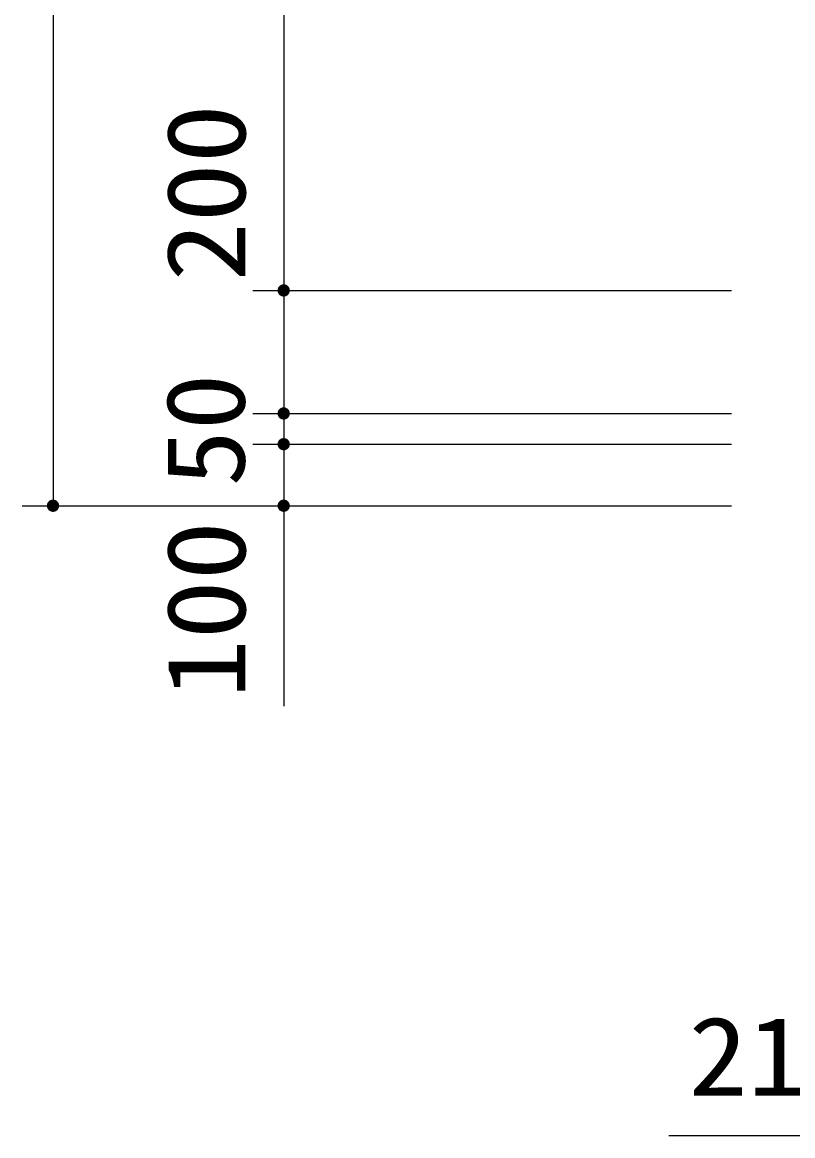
# Model space of a CAD drawing. Units: millimetres, scale not verified. Extents: x -14850 to 14850, y -10500 to 10500.
# Drawn here: x -11573 to -10320, y -6915 to -5105 of the extents above; entities that cross this region are included whole.
import ezdxf
from ezdxf.enums import TextEntityAlignment as Align

# ---------------------------------------------------------------- set-up
doc = ezdxf.new("R2010")
doc.units = ezdxf.units.MM
doc.header["$LTSCALE"] = 50
doc.layers.add('0-5_製作', color=5, linetype='Continuous', lineweight=25)
doc.styles.add('ＭＳ ゴシック', font='')
doc.styles.get('ＭＳ ゴシック').set_extended_font_data('MS Gothic')

msp = doc.modelspace()

# ---------------------------------------------------------------- linework, layer by layer
at = {"layer": '0-5_製作', "color": 2}
for p, q in [((-11522.83, -3260.7), (-11522.83, -5890.7)), ((-11147.83, -3510.7), (-11147.83, -5540.7)), ((-11197.83, -5540.7), (-10419.85, -5540.7)), ((-11147.83, -5540.7), (-11147.83, -5740.7)), ((-11197.83, -5740.7), (-10419.85, -5740.7)), ((-11147.83, -5740.7), (-11147.83, -5790.7)), ((-11197.83, -5790.7), (-10419.85, -5790.7)), ((-11147.83, -5790.7), (-11147.83, -5890.7)), ((-11572.83, -5890.7), (-10419.85, -5890.7)), ((-11147.83, -5890.7), (-11147.83, -6216.32)), ((-10180.93, -6914.93), (-10521.46, -6914.93))]:
    msp.add_line(p, q, dxfattribs=at)
at = {"layer": '0-5_製作'}
for points in [[(-11157.66, -5538.83), (-11147.83, -5540.7), (-11157.82, -5540.08)], [(-11157.35, -5537.61), (-11147.83, -5540.7), (-11157.66, -5538.83)], [(-11156.88, -5536.45), (-11147.83, -5540.7), (-11157.35, -5537.61)], [(-11156.28, -5535.35), (-11147.83, -5540.7), (-11156.88, -5536.45)], [(-11155.54, -5534.33), (-11147.83, -5540.7), (-11156.28, -5535.35)], [(-11154.68, -5533.42), (-11147.83, -5540.7), (-11155.54, -5534.33)], [(-11153.71, -5532.61), (-11147.83, -5540.7), (-11154.68, -5533.42)], [(-11152.65, -5531.94), (-11147.83, -5540.7), (-11153.71, -5532.61)], [(-11151.52, -5531.41), (-11147.83, -5540.7), (-11152.65, -5531.94)], [(-11151.52, -5531.41), (-11147.83, -5530.7), (-11147.83, -5540.7)], [(-11150.32, -5531.02), (-11147.83, -5530.7), (-11151.52, -5531.41)], [(-11149.09, -5530.78), (-11147.83, -5530.7), (-11150.32, -5531.02)], [(-11147.83, -5530.7), (-11137.83, -5540.7), (-11147.83, -5540.7)], [(-11147.21, -5530.72), (-11137.83, -5540.7), (-11147.83, -5530.7)], [(-11145.96, -5530.88), (-11137.83, -5540.7), (-11147.21, -5530.72)], [(-11144.74, -5531.19), (-11137.83, -5540.7), (-11145.96, -5530.88)], [(-11143.58, -5531.66), (-11137.83, -5540.7), (-11144.74, -5531.19)], [(-11142.48, -5532.26), (-11137.83, -5540.7), (-11143.58, -5531.66)], [(-11141.46, -5533), (-11137.83, -5540.7), (-11142.48, -5532.26)], [(-11141.46, -5533), (-11137.91, -5539.45), (-11137.83, -5540.7)], [(-11140.55, -5533.86), (-11137.91, -5539.45), (-11141.46, -5533)], [(-11140.55, -5533.86), (-11138.15, -5538.22), (-11137.91, -5539.45)], [(-11139.74, -5534.83), (-11138.15, -5538.22), (-11140.55, -5533.86)], [(-11139.74, -5534.83), (-11138.54, -5537.02), (-11138.15, -5538.22)], [(-11139.07, -5535.89), (-11138.54, -5537.02), (-11139.74, -5534.83)], [(-11157.82, -5540.08), (-11147.83, -5540.7), (-11157.83, -5540.7)], [(-11157.83, -5540.7), (-11154.21, -5548.41), (-11157.76, -5541.96)], [(-11157.83, -5540.7), (-11153.19, -5549.15), (-11154.21, -5548.41)], [(-11147.83, -5540.7), (-11153.19, -5549.15), (-11157.83, -5540.7)], [(-11157.76, -5541.96), (-11155.12, -5547.55), (-11157.52, -5543.19)], [(-11157.76, -5541.96), (-11154.21, -5548.41), (-11155.12, -5547.55)], [(-11157.52, -5543.19), (-11155.93, -5546.58), (-11157.13, -5544.39)], [(-11157.52, -5543.19), (-11155.12, -5547.55), (-11155.93, -5546.58)], [(-11157.13, -5544.39), (-11155.93, -5546.58), (-11156.6, -5545.52)], [(-11147.83, -5540.7), (-11152.09, -5549.75), (-11153.19, -5549.15)], [(-11147.83, -5540.7), (-11150.93, -5550.22), (-11152.09, -5549.75)], [(-11147.83, -5540.7), (-11149.71, -5550.53), (-11150.93, -5550.22)], [(-11147.83, -5540.7), (-11148.46, -5550.69), (-11149.71, -5550.53)], [(-11147.83, -5540.7), (-11147.83, -5550.7), (-11148.46, -5550.69)], [(-11147.83, -5540.7), (-11146.58, -5550.63), (-11147.83, -5550.7)], [(-11147.83, -5540.7), (-11145.35, -5550.39), (-11146.58, -5550.63)], [(-11147.83, -5540.7), (-11144.15, -5550), (-11145.35, -5550.39)], [(-11147.83, -5540.7), (-11143.02, -5549.47), (-11144.15, -5550)], [(-11137.83, -5540.7), (-11143.02, -5549.47), (-11147.83, -5540.7)], [(-11137.83, -5540.7), (-11141.96, -5548.8), (-11143.02, -5549.47)], [(-11137.83, -5540.7), (-11140.99, -5547.99), (-11141.96, -5548.8)], [(-11137.83, -5540.7), (-11140.13, -5547.08), (-11140.99, -5547.99)], [(-11137.83, -5540.7), (-11139.39, -5546.06), (-11140.13, -5547.08)], [(-11137.83, -5540.7), (-11138.79, -5544.96), (-11139.39, -5546.06)], [(-11137.83, -5540.7), (-11138.32, -5543.8), (-11138.79, -5544.96)], [(-11137.83, -5540.7), (-11138.01, -5542.58), (-11138.32, -5543.8)], [(-11137.83, -5540.7), (-11137.85, -5541.33), (-11138.01, -5542.58)], [(-11157.35, -5737.61), (-11147.83, -5740.7), (-11157.66, -5738.83)], [(-11156.88, -5736.45), (-11147.83, -5740.7), (-11157.35, -5737.61)], [(-11156.28, -5735.35), (-11147.83, -5740.7), (-11156.88, -5736.45)], [(-11155.54, -5734.33), (-11147.83, -5740.7), (-11156.28, -5735.35)], [(-11154.68, -5733.42), (-11147.83, -5740.7), (-11155.54, -5734.33)], [(-11153.71, -5732.61), (-11147.83, -5740.7), (-11154.68, -5733.42)], [(-11152.65, -5731.94), (-11147.83, -5740.7), (-11153.71, -5732.61)], [(-11151.52, -5731.41), (-11147.83, -5740.7), (-11152.65, -5731.94)], [(-11151.52, -5731.41), (-11147.83, -5730.7), (-11147.83, -5740.7)], [(-11150.32, -5731.02), (-11147.83, -5730.7), (-11151.52, -5731.41)], [(-11149.09, -5730.78), (-11147.83, -5730.7), (-11150.32, -5731.02)], [(-11147.83, -5730.7), (-11137.83, -5740.7), (-11147.83, -5740.7)], [(-11147.21, -5730.72), (-11137.83, -5740.7), (-11147.83, -5730.7)], [(-11145.96, -5730.88), (-11137.83, -5740.7), (-11147.21, -5730.72)], [(-11144.74, -5731.19), (-11137.83, -5740.7), (-11145.96, -5730.88)], [(-11143.58, -5731.66), (-11137.83, -5740.7), (-11144.74, -5731.19)], [(-11142.48, -5732.26), (-11137.83, -5740.7), (-11143.58, -5731.66)], [(-11141.46, -5733), (-11137.83, -5740.7), (-11142.48, -5732.26)], [(-11141.46, -5733), (-11137.91, -5739.45), (-11137.83, -5740.7)], [(-11140.55, -5733.86), (-11137.91, -5739.45), (-11141.46, -5733)], [(-11140.55, -5733.86), (-11138.15, -5738.22), (-11137.91, -5739.45)], [(-11139.74, -5734.83), (-11138.15, -5738.22), (-11140.55, -5733.86)], [(-11139.74, -5734.83), (-11138.54, -5737.02), (-11138.15, -5738.22)], [(-11139.07, -5735.89), (-11138.54, -5737.02), (-11139.74, -5734.83)], [(-11157.82, -5740.08), (-11147.83, -5740.7), (-11157.83, -5740.7)], [(-11157.83, -5740.7), (-11154.21, -5748.41), (-11157.76, -5741.96)], [(-11157.83, -5740.7), (-11153.19, -5749.15), (-11154.21, -5748.41)], [(-11147.83, -5740.7), (-11153.19, -5749.15), (-11157.83, -5740.7)], [(-11157.66, -5738.83), (-11147.83, -5740.7), (-11157.82, -5740.08)], [(-11157.76, -5741.96), (-11155.12, -5747.55), (-11157.52, -5743.19)], [(-11157.76, -5741.96), (-11154.21, -5748.41), (-11155.12, -5747.55)], [(-11157.52, -5743.19), (-11155.93, -5746.58), (-11157.13, -5744.39)], [(-11157.52, -5743.19), (-11155.12, -5747.55), (-11155.93, -5746.58)], [(-11157.13, -5744.39), (-11155.93, -5746.58), (-11156.6, -5745.52)], [(-11147.83, -5740.7), (-11152.09, -5749.75), (-11153.19, -5749.15)], [(-11147.83, -5740.7), (-11150.93, -5750.22), (-11152.09, -5749.75)], [(-11147.83, -5740.7), (-11149.71, -5750.53), (-11150.93, -5750.22)], [(-11147.83, -5740.7), (-11148.46, -5750.68), (-11149.71, -5750.53)], [(-11147.83, -5740.7), (-11147.83, -5750.7), (-11148.46, -5750.68)], [(-11147.83, -5740.7), (-11146.58, -5750.63), (-11147.83, -5750.7)], [(-11147.83, -5740.7), (-11145.35, -5750.39), (-11146.58, -5750.63)], [(-11147.83, -5740.7), (-11144.15, -5750), (-11145.35, -5750.39)], [(-11147.83, -5740.7), (-11143.02, -5749.47), (-11144.15, -5750)], [(-11137.83, -5740.7), (-11143.02, -5749.47), (-11147.83, -5740.7)], [(-11137.83, -5740.7), (-11141.96, -5748.79), (-11143.02, -5749.47)], [(-11137.83, -5740.7), (-11140.99, -5747.99), (-11141.96, -5748.79)], [(-11137.83, -5740.7), (-11140.13, -5747.08), (-11140.99, -5747.99)], [(-11137.83, -5740.7), (-11139.39, -5746.06), (-11140.13, -5747.08)], [(-11137.83, -5740.7), (-11138.79, -5744.96), (-11139.39, -5746.06)], [(-11137.83, -5740.7), (-11138.32, -5743.79), (-11138.79, -5744.96)], [(-11137.83, -5740.7), (-11138.01, -5742.58), (-11138.32, -5743.79)], [(-11137.83, -5740.7), (-11137.85, -5741.33), (-11138.01, -5742.58)], [(-11157.82, -5790.08), (-11147.83, -5790.7), (-11157.83, -5790.7)], [(-11157.83, -5790.7), (-11154.21, -5798.41), (-11157.76, -5791.96)], [(-11157.83, -5790.7), (-11153.19, -5799.15), (-11154.21, -5798.41)], [(-11147.83, -5790.7), (-11153.19, -5799.15), (-11157.83, -5790.7)], [(-11157.66, -5788.83), (-11147.83, -5790.7), (-11157.82, -5790.08)], [(-11157.76, -5791.96), (-11155.12, -5797.55), (-11157.52, -5793.19)], [(-11157.76, -5791.96), (-11154.21, -5798.41), (-11155.12, -5797.55)], [(-11157.35, -5787.61), (-11147.83, -5790.7), (-11157.66, -5788.83)], [(-11156.88, -5786.45), (-11147.83, -5790.7), (-11157.35, -5787.61)], [(-11156.28, -5785.35), (-11147.83, -5790.7), (-11156.88, -5786.45)], [(-11155.54, -5784.33), (-11147.83, -5790.7), (-11156.28, -5785.35)], [(-11154.68, -5783.42), (-11147.83, -5790.7), (-11155.54, -5784.33)], [(-11153.71, -5782.61), (-11147.83, -5790.7), (-11154.68, -5783.42)], [(-11152.65, -5781.94), (-11147.83, -5790.7), (-11153.71, -5782.61)], [(-11147.83, -5790.7), (-11152.09, -5799.75), (-11153.19, -5799.15)], [(-11151.52, -5781.41), (-11147.83, -5790.7), (-11152.65, -5781.94)], [(-11147.83, -5790.7), (-11150.93, -5800.22), (-11152.09, -5799.75)], [(-11151.52, -5781.41), (-11147.83, -5780.7), (-11147.83, -5790.7)], [(-11150.32, -5781.02), (-11147.83, -5780.7), (-11151.52, -5781.41)], [(-11147.83, -5790.7), (-11149.71, -5800.53), (-11150.93, -5800.22)], [(-11149.09, -5780.78), (-11147.83, -5780.7), (-11150.32, -5781.02)], [(-11147.83, -5790.7), (-11148.46, -5800.69), (-11149.71, -5800.53)], [(-11147.83, -5790.7), (-11147.83, -5800.7), (-11148.46, -5800.69)], [(-11147.83, -5780.7), (-11137.83, -5790.7), (-11147.83, -5790.7)], [(-11147.21, -5780.72), (-11137.83, -5790.7), (-11147.83, -5780.7)], [(-11147.83, -5790.7), (-11146.58, -5800.63), (-11147.83, -5800.7)], [(-11147.83, -5790.7), (-11145.35, -5800.39), (-11146.58, -5800.63)], [(-11147.83, -5790.7), (-11144.15, -5800), (-11145.35, -5800.39)], [(-11147.83, -5790.7), (-11143.02, -5799.47), (-11144.15, -5800)], [(-11137.83, -5790.7), (-11143.02, -5799.47), (-11147.83, -5790.7)], [(-11145.96, -5780.88), (-11137.83, -5790.7), (-11147.21, -5780.72)], [(-11144.74, -5781.19), (-11137.83, -5790.7), (-11145.96, -5780.88)], [(-11143.58, -5781.66), (-11137.83, -5790.7), (-11144.74, -5781.19)], [(-11142.48, -5782.26), (-11137.83, -5790.7), (-11143.58, -5781.66)], [(-11137.83, -5790.7), (-11141.96, -5798.79), (-11143.02, -5799.47)], [(-11141.46, -5783), (-11137.83, -5790.7), (-11142.48, -5782.26)], [(-11137.83, -5790.7), (-11140.99, -5797.99), (-11141.96, -5798.79)], [(-11141.46, -5783), (-11137.91, -5789.45), (-11137.83, -5790.7)], [(-11140.55, -5783.86), (-11137.91, -5789.45), (-11141.46, -5783)], [(-11137.83, -5790.7), (-11140.13, -5797.08), (-11140.99, -5797.99)], [(-11140.55, -5783.86), (-11138.15, -5788.22), (-11137.91, -5789.45)], [(-11139.74, -5784.83), (-11138.15, -5788.22), (-11140.55, -5783.86)], [(-11137.83, -5790.7), (-11139.39, -5796.06), (-11140.13, -5797.08)], [(-11139.74, -5784.83), (-11138.54, -5787.02), (-11138.15, -5788.22)], [(-11139.07, -5785.89), (-11138.54, -5787.02), (-11139.74, -5784.83)], [(-11137.83, -5790.7), (-11138.79, -5794.96), (-11139.39, -5796.06)], [(-11137.83, -5790.7), (-11138.32, -5793.79), (-11138.79, -5794.96)], [(-11137.83, -5790.7), (-11138.01, -5792.58), (-11138.32, -5793.79)], [(-11137.83, -5790.7), (-11137.85, -5791.33), (-11138.01, -5792.58)], [(-11157.52, -5793.19), (-11155.93, -5796.58), (-11157.13, -5794.39)], [(-11157.52, -5793.19), (-11155.12, -5797.55), (-11155.93, -5796.58)], [(-11157.13, -5794.39), (-11155.93, -5796.58), (-11156.6, -5795.52)], [(-11528.71, -5882.61), (-11522.83, -5890.7), (-11529.68, -5883.42)], [(-11527.65, -5881.94), (-11522.83, -5890.7), (-11528.71, -5882.61)], [(-11526.52, -5881.41), (-11522.83, -5890.7), (-11527.65, -5881.94)], [(-11526.52, -5881.41), (-11522.83, -5880.7), (-11522.83, -5890.7)], [(-11525.32, -5881.02), (-11522.83, -5880.7), (-11526.52, -5881.41)], [(-11524.09, -5880.78), (-11522.83, -5880.7), (-11525.32, -5881.02)], [(-11522.83, -5880.7), (-11512.83, -5890.7), (-11522.83, -5890.7)], [(-11522.21, -5880.72), (-11512.83, -5890.7), (-11522.83, -5880.7)], [(-11520.96, -5880.88), (-11512.83, -5890.7), (-11522.21, -5880.72)], [(-11519.74, -5881.19), (-11512.83, -5890.7), (-11520.96, -5880.88)], [(-11518.58, -5881.66), (-11512.83, -5890.7), (-11519.74, -5881.19)], [(-11517.48, -5882.26), (-11512.83, -5890.7), (-11518.58, -5881.66)], [(-11516.46, -5883), (-11512.83, -5890.7), (-11517.48, -5882.26)], [(-11516.46, -5883), (-11512.91, -5889.45), (-11512.83, -5890.7)], [(-11515.55, -5883.86), (-11512.91, -5889.45), (-11516.46, -5883)], [(-11153.71, -5882.61), (-11147.83, -5890.7), (-11154.68, -5883.42)], [(-11152.65, -5881.94), (-11147.83, -5890.7), (-11153.71, -5882.61)], [(-11151.52, -5881.41), (-11147.83, -5890.7), (-11152.65, -5881.94)], [(-11151.52, -5881.41), (-11147.83, -5880.7), (-11147.83, -5890.7)], [(-11150.32, -5881.02), (-11147.83, -5880.7), (-11151.52, -5881.41)], [(-11149.09, -5880.78), (-11147.83, -5880.7), (-11150.32, -5881.02)], [(-11147.83, -5880.7), (-11137.83, -5890.7), (-11147.83, -5890.7)], [(-11147.21, -5880.72), (-11137.83, -5890.7), (-11147.83, -5880.7)], [(-11145.96, -5880.88), (-11137.83, -5890.7), (-11147.21, -5880.72)], [(-11144.74, -5881.19), (-11137.83, -5890.7), (-11145.96, -5880.88)], [(-11143.58, -5881.66), (-11137.83, -5890.7), (-11144.74, -5881.19)], [(-11142.48, -5882.26), (-11137.83, -5890.7), (-11143.58, -5881.66)], [(-11141.46, -5883), (-11137.83, -5890.7), (-11142.48, -5882.26)], [(-11141.46, -5883), (-11137.91, -5889.45), (-11137.83, -5890.7)], [(-11140.55, -5883.86), (-11137.91, -5889.45), (-11141.46, -5883)], [(-11532.82, -5890.08), (-11522.83, -5890.7), (-11532.83, -5890.7)], [(-11532.83, -5890.7), (-11529.21, -5898.41), (-11532.76, -5891.96)], [(-11532.83, -5890.7), (-11528.19, -5899.15), (-11529.21, -5898.41)], [(-11522.83, -5890.7), (-11528.19, -5899.15), (-11532.83, -5890.7)], [(-11532.66, -5888.83), (-11522.83, -5890.7), (-11532.82, -5890.08)], [(-11532.76, -5891.96), (-11530.12, -5897.55), (-11532.52, -5893.19)], [(-11532.76, -5891.96), (-11529.21, -5898.41), (-11530.12, -5897.55)], [(-11532.35, -5887.61), (-11522.83, -5890.7), (-11532.66, -5888.83)], [(-11532.52, -5893.19), (-11530.93, -5896.58), (-11532.13, -5894.39)], [(-11532.52, -5893.19), (-11530.12, -5897.55), (-11530.93, -5896.58)], [(-11531.88, -5886.45), (-11522.83, -5890.7), (-11532.35, -5887.61)], [(-11532.13, -5894.39), (-11530.93, -5896.58), (-11531.6, -5895.52)], [(-11531.28, -5885.35), (-11522.83, -5890.7), (-11531.88, -5886.45)], [(-11530.54, -5884.33), (-11522.83, -5890.7), (-11531.28, -5885.35)], [(-11529.68, -5883.42), (-11522.83, -5890.7), (-11530.54, -5884.33)], [(-11522.83, -5890.7), (-11527.09, -5899.75), (-11528.19, -5899.15)], [(-11522.83, -5890.7), (-11525.93, -5900.22), (-11527.09, -5899.75)], [(-11522.83, -5890.7), (-11524.71, -5900.53), (-11525.93, -5900.22)], [(-11522.83, -5890.7), (-11523.46, -5900.69), (-11524.71, -5900.53)], [(-11522.83, -5890.7), (-11522.83, -5900.7), (-11523.46, -5900.69)], [(-11522.83, -5890.7), (-11521.58, -5900.63), (-11522.83, -5900.7)], [(-11522.83, -5890.7), (-11520.35, -5900.39), (-11521.58, -5900.63)], [(-11522.83, -5890.7), (-11519.15, -5900), (-11520.35, -5900.39)], [(-11522.83, -5890.7), (-11518.02, -5899.47), (-11519.15, -5900)], [(-11512.83, -5890.7), (-11518.02, -5899.47), (-11522.83, -5890.7)], [(-11512.83, -5890.7), (-11516.96, -5898.8), (-11518.02, -5899.47)], [(-11512.83, -5890.7), (-11515.99, -5897.99), (-11516.96, -5898.8)], [(-11512.83, -5890.7), (-11515.13, -5897.08), (-11515.99, -5897.99)], [(-11515.55, -5883.86), (-11513.15, -5888.22), (-11512.91, -5889.45)], [(-11514.74, -5884.83), (-11513.15, -5888.22), (-11515.55, -5883.86)], [(-11512.83, -5890.7), (-11514.39, -5896.06), (-11515.13, -5897.08)], [(-11514.74, -5884.83), (-11513.54, -5887.02), (-11513.15, -5888.22)], [(-11514.07, -5885.89), (-11513.54, -5887.02), (-11514.74, -5884.83)], [(-11512.83, -5890.7), (-11513.79, -5894.96), (-11514.39, -5896.06)], [(-11512.83, -5890.7), (-11513.32, -5893.8), (-11513.79, -5894.96)], [(-11512.83, -5890.7), (-11513.01, -5892.58), (-11513.32, -5893.8)], [(-11512.83, -5890.7), (-11512.85, -5891.33), (-11513.01, -5892.58)], [(-11157.82, -5890.08), (-11147.83, -5890.7), (-11157.83, -5890.7)], [(-11157.83, -5890.7), (-11154.21, -5898.41), (-11157.76, -5891.96)], [(-11157.83, -5890.7), (-11153.19, -5899.15), (-11154.21, -5898.41)], [(-11147.83, -5890.7), (-11153.19, -5899.15), (-11157.83, -5890.7)], [(-11157.66, -5888.83), (-11147.83, -5890.7), (-11157.82, -5890.08)], [(-11157.76, -5891.96), (-11155.12, -5897.55), (-11157.52, -5893.19)], [(-11157.76, -5891.96), (-11154.21, -5898.41), (-11155.12, -5897.55)], [(-11157.35, -5887.61), (-11147.83, -5890.7), (-11157.66, -5888.83)], [(-11157.52, -5893.19), (-11155.93, -5896.58), (-11157.13, -5894.39)], [(-11157.52, -5893.19), (-11155.12, -5897.55), (-11155.93, -5896.58)], [(-11156.88, -5886.45), (-11147.83, -5890.7), (-11157.35, -5887.61)], [(-11157.13, -5894.39), (-11155.93, -5896.58), (-11156.6, -5895.52)], [(-11156.28, -5885.35), (-11147.83, -5890.7), (-11156.88, -5886.45)], [(-11155.54, -5884.33), (-11147.83, -5890.7), (-11156.28, -5885.35)], [(-11154.68, -5883.42), (-11147.83, -5890.7), (-11155.54, -5884.33)], [(-11147.83, -5890.7), (-11152.09, -5899.75), (-11153.19, -5899.15)], [(-11147.83, -5890.7), (-11150.93, -5900.22), (-11152.09, -5899.75)], [(-11147.83, -5890.7), (-11149.71, -5900.53), (-11150.93, -5900.22)], [(-11147.83, -5890.7), (-11148.46, -5900.69), (-11149.71, -5900.53)], [(-11147.83, -5890.7), (-11147.83, -5900.7), (-11148.46, -5900.69)], [(-11147.83, -5890.7), (-11146.58, -5900.63), (-11147.83, -5900.7)], [(-11147.83, -5890.7), (-11145.35, -5900.39), (-11146.58, -5900.63)], [(-11147.83, -5890.7), (-11144.15, -5900), (-11145.35, -5900.39)], [(-11147.83, -5890.7), (-11143.02, -5899.47), (-11144.15, -5900)], [(-11137.83, -5890.7), (-11143.02, -5899.47), (-11147.83, -5890.7)], [(-11137.83, -5890.7), (-11141.96, -5898.8), (-11143.02, -5899.47)], [(-11137.83, -5890.7), (-11140.99, -5897.99), (-11141.96, -5898.8)], [(-11137.83, -5890.7), (-11140.13, -5897.08), (-11140.99, -5897.99)], [(-11140.55, -5883.86), (-11138.15, -5888.22), (-11137.91, -5889.45)], [(-11139.74, -5884.83), (-11138.15, -5888.22), (-11140.55, -5883.86)], [(-11137.83, -5890.7), (-11139.39, -5896.06), (-11140.13, -5897.08)], [(-11139.74, -5884.83), (-11138.54, -5887.02), (-11138.15, -5888.22)], [(-11139.07, -5885.89), (-11138.54, -5887.02), (-11139.74, -5884.83)], [(-11137.83, -5890.7), (-11138.79, -5894.96), (-11139.39, -5896.06)], [(-11137.83, -5890.7), (-11138.32, -5893.8), (-11138.79, -5894.96)], [(-11137.83, -5890.7), (-11138.01, -5892.58), (-11138.32, -5893.8)], [(-11137.83, -5890.7), (-11137.85, -5891.33), (-11138.01, -5892.58)]]:
    msp.add_solid(points, dxfattribs=at)

# ---------------------------------------------------------------- texts
at = {"layer": '0-5_製作', "color": 4, "style": 'ＭＳ ゴシック'}
for s, width, p in [('200', 1.1, (-11171.75, -5526.05)), ('50', 1.05, (-11172.83, -5859.45)), ('100', 1.1, (-11171.75, -6204.03))]:
    msp.add_text(s, height=128.4, rotation=90, dxfattribs=dict(at, width=width)).set_placement(p, align=Align.BOTTOM_LEFT)
at = {"layer": '0-5_製作', "color": 4, "style": 'ＭＳ ゴシック', "width": 1.1}
msp.add_text('215', height=128.4, dxfattribs=at).set_placement((-10489.74, -6888.35), align=Align.BOTTOM_LEFT)

doc.saveas('drawing.dxf')
